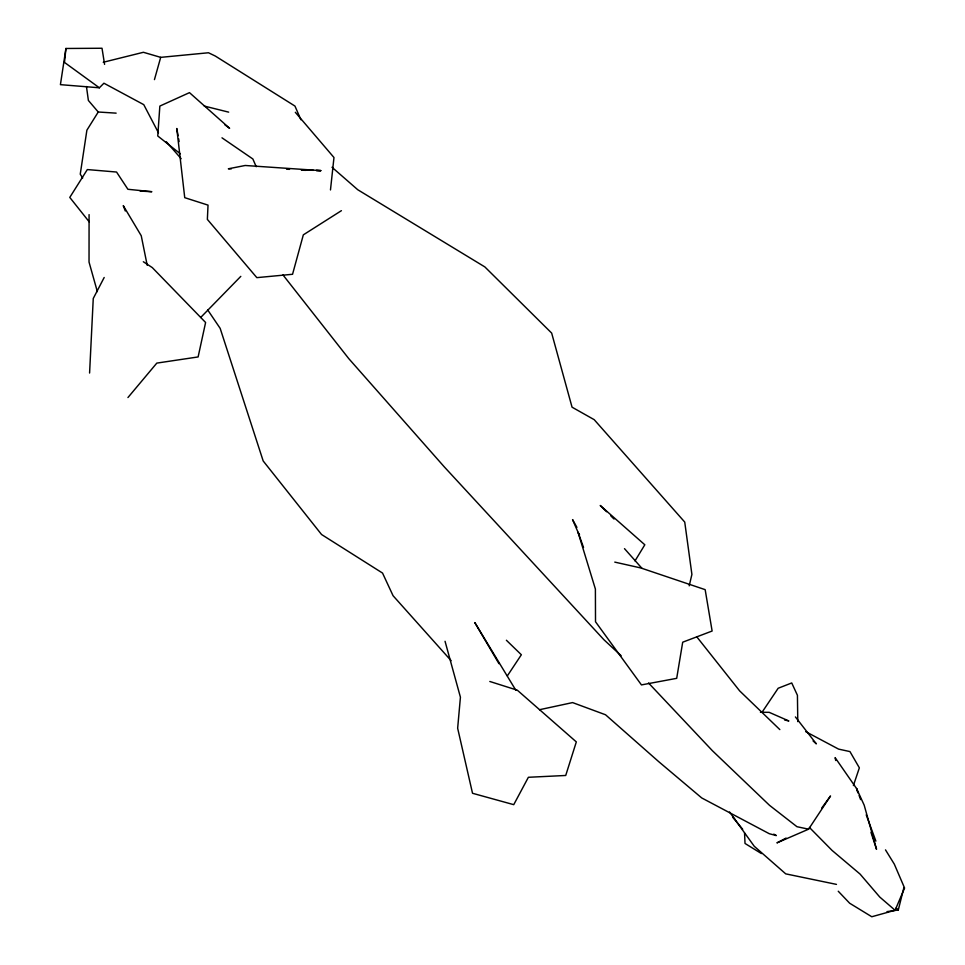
<?xml version="1.0" encoding="UTF-8"?>
<svg xmlns="http://www.w3.org/2000/svg" width="965" height="965" viewBox="0 0 965 965"><rect width="100%" height="100%" fill="white"/><g stroke="black" fill="none" stroke-linecap="round" stroke-linejoin="round"><path stroke-width="1.45" d="M89.082 214.616L89.033 262.07L97.344 291.611M89.588 373.045L93.255 298.475L104.184 277.486M104.582 64.39L102.013 48.25L65.922 48.479L64.498 62.423L99.371 87.791L103.918 83.219L143.761 104.654L158.441 132.748M330.476 189.948L333.974 157.524L295.326 112.302M65.922 48.479L60.421 84.655L99.371 87.791M689.203 585.827L691.905 574.428L684.74 522.077L594.199 419.666L572.052 407.182L551.666 333.094L484.852 266.919L357.762 189.743L332.008 167.271M887.004 911.635L898.294 909.983L903.903 887.583M154.448 79.612L160.697 57.357L208.476 52.761L215.255 56.018L294.952 106.066L300.911 119.757M853.398 785.582L859.357 767.838L849.96 751.59L838.573 749.105L805.739 731.663M838.247 891.238L849.658 903.228L871.781 916.75L895.098 910.272L904.579 888.041L894.314 864.145L885.496 849.875M635.018 560.894L644.813 544.779L600.218 505.467L606.599 511.727M116.138 113.146L98.249 112.012L86.886 130.191L80.252 174.195L82.688 177.982M786.101 838.066L776.934 842.879L808.586 829.188L830.527 795.968L821.661 808.139M507.361 675.862L521.353 654.765L506.396 640.253M762.121 712.146L778.176 688.25L791.734 682.955L797.428 695.307L797.778 721.627M127.947 397.544L156.812 363.105L198.115 356.941L205.605 322.491L152.289 267.595L143.327 261.744M200.636 317.521L240.804 276.364M341.417 210.672L303.336 234.845L292.552 274.277L256.835 277.643L207.366 219.393L208.03 205.123L184.737 197.668L176.788 128.49L178.079 135.763M103.255 62.267L143.399 52.291L160.697 57.357M539.531 709.709L572.583 702.592L605.525 714.763L658.769 761.699L701.748 797.958L769.298 833.724L776.33 835.581L773.773 834.134M760.444 712.279L769.165 712.327L788.875 720.964L784.617 719.999M231.335 168.851L228.355 168.791L245.194 165.485L320.826 170.624L316.351 170.54M301.442 170.238L305.917 170.335M286.557 169.225L289.536 169.345M301.466 169.828L313.384 170.322M316.363 170.443L320.826 170.624M140.154 191.082L151.843 191.709L127.911 189.285L116.548 172.035L87.32 169.563L69.782 197.415L89.154 221.781M836.462 884.386L785.715 873.856L754.244 846.269L729.54 811.975M808.586 829.188L796.957 826.703L769.527 805.329L712.411 750.722L648.528 682.979M614.777 562.113L640.76 567.939L705.162 589.651L712.122 631.026L682.701 642.195L676.694 678.335L641.448 684.909L595.514 621.762L595.393 589.048L578.035 532.234L572.559 519.616L576.925 527.385M204.266 106.066L228.669 112.145M489.81 681.471L517.324 690.192L576.322 741.904L565.719 775.474L528.374 777.283L513.742 804.665L472.524 793.278L457.651 728.225L460.426 697.212L445.046 641.291M761.409 853.567L745.016 843.458L744.558 832.964M221.998 137.826L252.866 158.984L256.208 166.716M224.809 124.762L229.622 128.321L189.478 92.64L159.852 106.078L157.753 135.981L180.31 153.797M895.098 910.272L879.766 897.052L860.068 874.073L832.095 850.442L809.406 827.439M813.085 740.963L816.342 743.858L795.413 716.935M621.146 655.73L603.921 639.735L444.346 466.939L348.763 358.618L282.974 274.928M734.739 819.056L732.676 817.09L742.676 829.249M779.841 729.6L739.66 690.892L696.802 636.852M610.845 515.889L614.03 519.025M896.244 907.884L898.294 909.983M451.125 660.675L393.069 595.719L382.538 573.065L321.562 534.514L263.18 460.956L220.165 328.365L207.62 309.813M624.488 548.651L641.978 568.361M166.342 141.783L181.167 158.706M98.249 112.012L88.382 100.457L86.452 86.512M515.817 690.216L474.816 622.582L498.953 663.667M579.531 534.815L578.035 532.234L583.535 547.469M125.281 210.985L123.267 205.617L141.24 235.737L147.199 265.266M858.078 792.675L856.558 788.526L835.099 757.609L835.714 760.504M859.103 795.45L860.623 799.599M866.22 814.822L875.882 841.13M857.945 792.76L856.558 788.526L864.182 805.16L876.546 849.297L870.961 832.337M178.597 138.683L179.116 141.59"/></g></svg>
